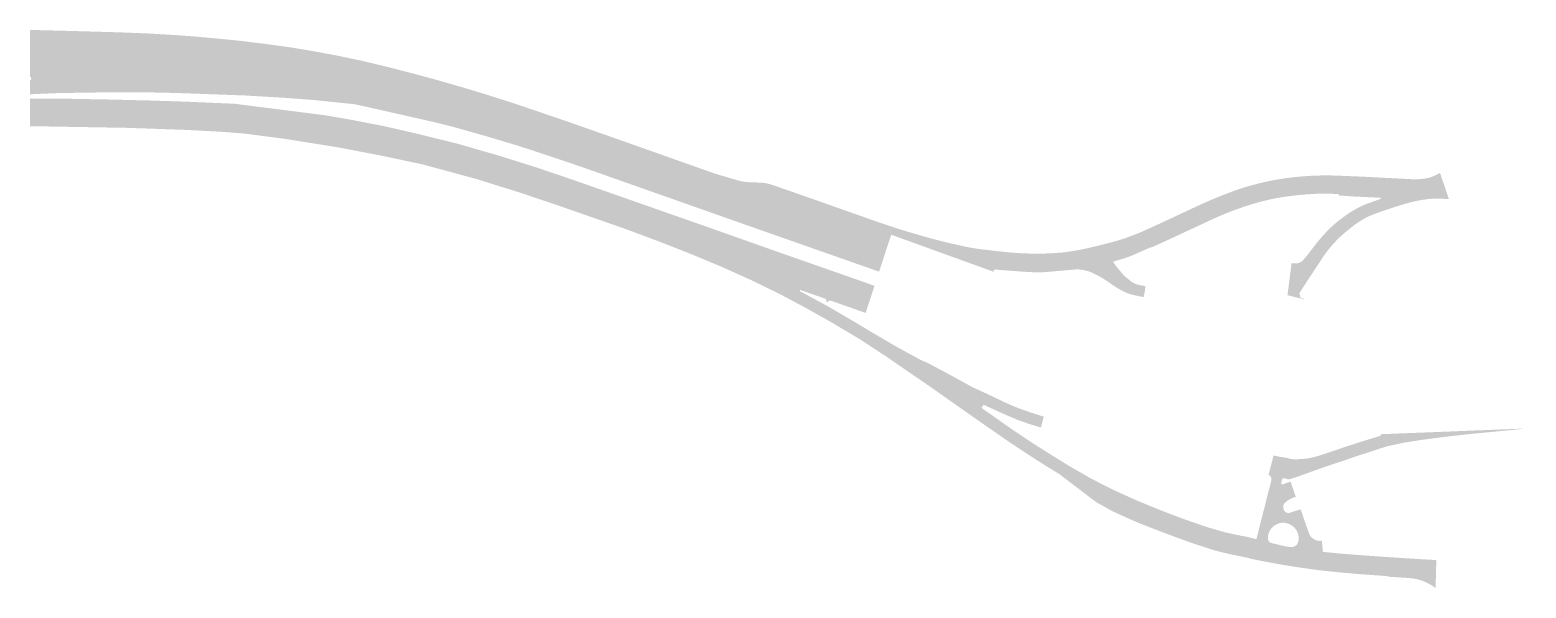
# Model space of a CAD drawing. Header units: inches. Extents: x 96590 to 99385, y 436436 to 441249.
# Drawn here: x 96590 to 97168, y 436436 to 436652 of the extents above.
import ezdxf

# ---------------------------------------------------------------- set-up
doc = ezdxf.new("R2010")
doc.units = ezdxf.units.IN
doc.header["$MEASUREMENT"] = 0

msp = doc.modelspace()

# ---------------------------------------------------------------- hatches: boundary and pattern name
for points in [[(96880.69, 436590.49), (96895.29, 436585.39), (96909.87, 436580.22), (96917.66, 436577.47), (96924.5, 436575.18), (96927.59, 436574.2), (96935.28, 436571.97), (96939.37, 436570.82), (96944.37, 436569.57), (96951.28, 436568), (96954.46, 436567.41), (96957.65, 436566.96), (96963.04, 436566.34), (96966.57, 436565.94), (96969.8, 436565.64), (96973.02, 436565.44), (96975.81, 436565.34), (96978.6, 436565.3), (96981.39, 436565.32), (96984.17, 436565.39), (96986.27, 436565.54), (96988.51, 436565.7), (96990.5, 436565.94), (96992.48, 436566.23), (96994.45, 436566.56), (96996.42, 436566.94), (96998.38, 436567.36), (96999.59, 436567.63), (97000.02, 436567.73), (97006.63, 436569.36), (97009.53, 436570.14), (97012.39, 436571.01), (97014.5, 436571.75), (97014.69, 436571.84), (97016.57, 436572.54), (97018.42, 436573.28), (97020.26, 436574.06), (97022.09, 436574.88), (97026.63, 436576.97), (97031.17, 436579.07), (97036.61, 436581.64), (97039.24, 436582.86), (97042.07, 436584.17), (97045.72, 436585.8), (97049.41, 436587.34), (97055.01, 436589.5), (97056.89, 436590.15), (97058.79, 436590.77), (97060.7, 436591.35), (97062.62, 436591.89), (97064.55, 436592.39), (97066.5, 436592.86), (97068.45, 436593.28), (97070.42, 436593.67), (97072.39, 436594.03), (97074.36, 436594.34), (97076.35, 436594.61), (97078.33, 436594.85), (97080.32, 436595.05), (97082.32, 436595.21), (97084.7, 436595.37), (97087.08, 436595.48), (97089.47, 436595.53), (97091.85, 436595.54), (97094.23, 436595.49), (97098.27, 436595.33), (97101.94, 436595.18), (97104.26, 436595.09), (97114.95, 436594.54), (97125.27, 436594.01), (97125.9, 436594.03), (97126.53, 436594.07), (97127.16, 436594.12), (97127.78, 436594.18), (97128.41, 436594.25), (97129.03, 436594.34), (97129.65, 436594.44), (97130.61, 436594.64), (97131.26, 436594.85), (97131.82, 436595.05), (97132.38, 436595.27), (97132.92, 436595.51), (97133.45, 436595.77), (97133.98, 436596.05), (97134.49, 436596.35), (97134.87, 436596.58), (97138.29, 436586.37), (97137.47, 436586.42), (97136.46, 436586.49), (97135.46, 436586.55), (97134.45, 436586.59), (97133.62, 436586.58), (97132.72, 436586.56), (97131.86, 436586.52), (97131.13, 436586.46), (97130.29, 436586.39), (97128.44, 436586.15), (97126.16, 436585.75), (97123.96, 436585.25), (97120.61, 436584.35), (97117.87, 436583.47), (97114.01, 436582.22), (97111.96, 436581.51), (97109.79, 436580.73), (97107.86, 436579.96), (97106.25, 436579.23), (97104.36, 436578.12), (97102.95, 436577.21), (97101.47, 436576.13), (97099.96, 436574.89), (97098.64, 436573.86), (97097.69, 436573.07), (97096.74, 436572.23), (97096.08, 436571.61), (97095.42, 436570.97), (97094.78, 436570.32), (97094.15, 436569.66), (97093.54, 436568.99), (97092.93, 436568.3), (97092.34, 436567.61), (97091.77, 436566.9), (97091.21, 436566.18), (97090.66, 436565.45), (97090.12, 436564.71), (97086.68, 436559.5), (97080.49, 436550.04), (97080.92, 436548.25), (97081.95, 436547.93), (97082.4, 436547.59), (97081.61, 436547.82), (97075.89, 436549.21), (97077.48, 436561.64), (97078.16, 436561.55), (97078.96, 436561.48), (97079.76, 436561.55), (97080.51, 436561.77), (97081.21, 436562.16), (97081.83, 436562.64), (97082.37, 436563.22), (97082.56, 436563.53), (97082.7, 436563.92), (97082.94, 436563.86), (97087.13, 436569.35), (97089.25, 436571.85), (97090.46, 436573.19), (97091.76, 436574.61), (97093.43, 436576.13), (97094.09, 436576.74), (97096.23, 436578.46), (97098.25, 436579.98), (97100.17, 436581.25), (97102.15, 436582.46), (97104.2, 436583.52), (97105.74, 436584.24), (97111.97, 436586.5), (97111.99, 436586.89), (97101.2, 436587.4), (97100.34, 436587.46), (97095.64, 436587.81), (97095.67, 436588.34), (97092.66, 436588.45), (97089.64, 436588.48), (97086.62, 436588.41), (97083.63, 436588.24), (97080.63, 436587.99), (97079, 436587.81), (97077.62, 436587.66), (97075.46, 436587.37), (97074.64, 436587.25), (97071.7, 436586.76), (97069.49, 436586.33), (97066.36, 436585.59), (97064.2, 436585.01), (97063.44, 436584.8), (97059.61, 436583.61), (97054.85, 436581.95), (97050.92, 436580.36), (97047.05, 436578.67), (97038.27, 436574.59), (97032.28, 436571.8), (97028.52, 436570.05), (97027.02, 436569.38), (97023.85, 436567.94), (97022.51, 436567.53), (97017.56, 436565.36), (97016.92, 436565.06), (97016.28, 436564.78), (97015.63, 436564.51), (97014.98, 436564.25), (97014.33, 436564.01), (97013.67, 436563.77), (97013, 436563.55), (97012.33, 436563.34), (97011.66, 436563.15), (97010.99, 436562.96), (97008.44, 436562.17), (97009.47, 436560.63), (97011.55, 436558.13), (97011.73, 436557.92), (97011.99, 436557.61), (97012.37, 436557.2), (97012.75, 436556.81), (97013.15, 436556.44), (97013.57, 436556.07), (97014.85, 436555.03), (97015.07, 436554.85), (97015.27, 436554.68), (97015.72, 436554.37), (97016.1, 436554.13), (97016.5, 436553.91), (97016.9, 436553.71), (97017.31, 436553.53), (97017.74, 436553.38), (97018.17, 436553.24), (97018.6, 436553.13), (97019.04, 436553.04), (97019.49, 436552.97), (97019.78, 436552.94), (97020.97, 436552.76), (97020.74, 436550.89), (97020.33, 436548.5), (97019.88, 436548.59), (97017.94, 436548.94), (97016.26, 436549.35), (97015.95, 436549.42), (97015.64, 436549.5), (97015.33, 436549.58), (97015.02, 436549.67), (97014.72, 436549.76), (97014.41, 436549.86), (97014.11, 436549.97), (97013.81, 436550.08), (97013.52, 436550.2), (97013.22, 436550.32), (97012.93, 436550.44), (97011.89, 436550.98), (97011.14, 436551.39), (97010.41, 436551.82), (97009.69, 436552.27), (97008.97, 436552.73), (97008.27, 436553.2), (97006.76, 436554.25), (97005.22, 436555.27), (97004.67, 436555.62), (97004.11, 436555.96), (97003.54, 436556.29), (97002.97, 436556.61), (97002.39, 436556.92), (97001.8, 436557.21), (97001.21, 436557.5), (97000.62, 436557.78), (96999.85, 436558.12), (96999.3, 436558.35), (96998.61, 436558.56), (96998.01, 436558.72), (96997.41, 436558.86), (96996.8, 436558.97), (96996.18, 436559.07), (96995.57, 436559.14), (96994.95, 436559.2), (96994.49, 436559.22), (96983.2, 436558.24), (96980.52, 436558.05), (96977.6, 436558.1), (96974.25, 436558.28), (96969.88, 436558.6), (96968.83, 436558.68), (96962.82, 436559.14), (96962.58, 436559.12), (96962.31, 436558.8), (96962.38, 436558.24), (96922.67, 436572.61), (96919.15, 436561.84), (96865.8, 436580.58), (96803.55, 436602.55), (96784.44, 436608.97), (96778.57, 436610.83), (96776.42, 436611.47), (96774.36, 436612.09), (96770.23, 436613.32), (96766.82, 436614.34), (96764.06, 436615.11), (96763.28, 436615.33), (96754.2, 436617.9), (96746.6, 436619.8), (96721.12, 436625.56), (96715.84, 436626.73), (96700.17, 436628.34), (96688.42, 436629.24), (96673.31, 436630.14), (96646.4, 436631.12), (96634.72, 436631.38), (96589.93, 436632.38), (96590.19, 436633.05), (96590, 436633.52), (96589.66, 436633.68), (96589.68, 436650), (96589.68, 436651.81), (96606.06, 436651.39), (96624.52, 436650.86), (96635.46, 436650.42), (96642.63, 436650), (96646.71, 436649.76), (96652.92, 436649.3), (96661.11, 436648.57), (96671.31, 436647.55), (96681.47, 436646.29), (96690.62, 436645.03), (96697.79, 436643.84), (96708.28, 436641.92), (96718.3, 436639.81), (96728.24, 436637.42), (96738.14, 436634.86), (96747.09, 436632.44), (96757.89, 436629.32), (96763.84, 436627.52), (96764.78, 436627.23), (96765.79, 436626.93), (96768.94, 436625.92), (96769.66, 436625.69), (96777.44, 436623.2), (96796.87, 436616.59), (96816.21, 436609.8), (96854.66, 436596.19), (96855.31, 436596), (96862.93, 436593.76), (96863.39, 436593.62), (96863.94, 436593.48), (96864.46, 436593.36), (96864.88, 436593.27), (96865.45, 436593.15), (96866.29, 436593.04), (96866.88, 436592.97), (96869.87, 436592.84), (96871.89, 436592.76), (96872.38, 436592.73), (96872.86, 436592.7), (96873.29, 436592.66), (96873.64, 436592.62), (96874.09, 436592.55), (96874.54, 436592.47), (96875.01, 436592.37), (96875.46, 436592.25), (96875.88, 436592.14), (96876.23, 436592.03), (96877.64, 436591.56), (96880.69, 436590.49)], [(96746.6, 436619.8), (96754.2, 436617.9), (96763.28, 436615.33), (96764.06, 436615.11), (96766.82, 436614.34), (96770.23, 436613.32), (96774.36, 436612.09), (96776.42, 436611.47), (96778.57, 436610.83), (96784.44, 436608.97), (96803.55, 436602.55), (96865.8, 436580.58), (96919.15, 436561.84), (96918, 436558.32), (96864.57, 436577.09), (96802.34, 436599.05), (96783.3, 436605.45), (96777.49, 436607.29), (96776.79, 436607.5), (96776.08, 436607.71), (96771.94, 436608.95), (96771.2, 436609.17), (96765.76, 436610.8), (96763.04, 436611.56), (96753.25, 436614.33), (96745.74, 436616.2), (96720.31, 436621.95), (96715.25, 436623.07), (96699.84, 436624.65), (96688.17, 436625.55), (96673.13, 436626.44), (96646.29, 436627.42), (96634.68, 436627.68), (96621.72, 436627.71), (96601.86, 436627.4), (96600.35, 436627.38), (96589.65, 436626.91), (96589.65, 436627.61), (96589.66, 436632.39), (96634.72, 436631.38), (96646.4, 436631.12), (96673.31, 436630.14), (96688.42, 436629.24), (96700.17, 436628.34), (96715.84, 436626.73), (96721.12, 436625.56), (96746.6, 436619.8)]]:
    msp.add_hatch(color=256).paths.add_polyline_path(points, flags=0)
h = msp.add_hatch(color=256)
h.paths.add_polyline_path([(97074.25, 436467.34), (97074.41, 436466.41), (97074.51, 436466.15), (97074.61, 436465.95), (97074.73, 436465.76), (97074.88, 436465.6), (97075.04, 436465.44), (97075.22, 436465.31), (97075.41, 436465.21), (97075.62, 436465.12), (97075.83, 436465.06), (97076.05, 436465.02), (97076.27, 436465.01), (97076.49, 436465.03), (97076.72, 436465.07), (97080.98, 436466.44), (97083.27, 436459.79), (97084.01, 436457.71), (97084.11, 436457.34), (97084.22, 436457.06), (97084.32, 436456.85), (97084.42, 436456.64), (97084.54, 436456.44), (97084.67, 436456.25), (97084.8, 436456.06), (97084.94, 436455.88), (97085.1, 436455.71), (97085.26, 436455.54), (97085.43, 436455.39), (97085.61, 436455.24), (97085.79, 436455.1), (97085.98, 436454.97), (97086.18, 436454.85), (97086.38, 436454.74), (97086.59, 436454.64), (97086.8, 436454.55), (97087.02, 436454.47), (97087.24, 436454.4), (97087.46, 436454.34), (97087.69, 436454.3), (97087.92, 436454.26), (97088.15, 436454.24), (97088.38, 436454.23), (97088.61, 436454.23), (97088.86, 436454.24), (97089.22, 436454.28), (97089.52, 436450.36), (97089.53, 436450.18), (97089.53, 436450.18), (97089.53, 436450.18), (97089.53, 436450.17), (97089.53, 436450.17), (97089.53, 436450.16), (97089.53, 436450.16), (97089.53, 436450.16), (97089.53, 436450.15), (97089.53, 436450.15), (97089.53, 436450.14), (97089.53, 436450.14), (97089.53, 436450.14), (97089.53, 436450.13), (97089.53, 436450.13), (97089.54, 436450.12), (97089.55, 436450.09), (97089.55, 436450.08), (97089.56, 436450.08), (97089.56, 436450.07), (97089.56, 436450.07), (97089.56, 436450.07), (97089.56, 436450.06), (97089.57, 436450.06), (97089.57, 436450.06), (97089.57, 436450.05), (97089.57, 436450.05), (97089.64, 436449.96), (97089.75, 436449.95), (97093.64, 436449.58), (97097.6, 436449.2), (97104.82, 436448.65), (97115.26, 436447.91), (97125.27, 436447.27), (97126.76, 436447.18), (97133.45, 436446.79), (97133.16, 436435.97), (97132.86, 436436.19), (97132.55, 436436.41), (97132.24, 436436.63), (97131.92, 436436.83), (97131.61, 436437.04), (97131.28, 436437.23), (97130.96, 436437.42), (97130.33, 436437.76), (97130.03, 436437.92), (97129.73, 436438.07), (97129.42, 436438.21), (97129.11, 436438.34), (97128.8, 436438.48), (97128.49, 436438.6), (97128.17, 436438.72), (97127.85, 436438.84), (97127.53, 436438.94), (97127.21, 436439.05), (97126.89, 436439.14), (97126.56, 436439.23), (97126.24, 436439.32), (97125.91, 436439.4), (97125.58, 436439.47), (97125.25, 436439.54), (97124.92, 436439.6), (97124.59, 436439.66), (97121.57, 436439.94), (97114.57, 436440.37), (97114.59, 436440.59), (97103.23, 436441.39), (97096.43, 436442), (97089.9, 436442.67), (97086.2, 436443.13), (97080.24, 436443.97), (97073.83, 436444.98), (97070.68, 436445.56), (97067.72, 436446.1), (97062.33, 436447.17), (97059.97, 436447.8), (97052.94, 436449.23), (97047.39, 436450.62), (97037.93, 436453.73), (97027.94, 436457.43), (97024.63, 436458.71), (97017.78, 436461.37), (97008.38, 436465.61), (97002.21, 436469.03), (97000.02, 436470.62), (96996.32, 436473.46), (96987.75, 436479.99), (96981.56, 436483.81), (96976.01, 436487.36), (96968.43, 436492.37), (96956.05, 436500.96), (96937.13, 436514.26), (96931.87, 436517.86), (96920.33, 436525.79), (96910.67, 436532.1), (96909.63, 436532.73), (96900.34, 436538.28), (96890.57, 436543.8), (96885.21, 436546.67), (96879.81, 436549.57), (96868.86, 436554.9), (96857.14, 436560.2), (96845.38, 436565.09), (96832.64, 436570.09), (96819.92, 436574.84), (96793.05, 436584.21), (96784.83, 436586.97), (96784.12, 436587.21), (96779.9, 436588.63), (96779.15, 436588.89), (96778.83, 436588.99), (96762.17, 436594.19), (96758.39, 436595.21), (96741.44, 436599.81), (96725.65, 436603.17), (96708.55, 436606.44), (96687.68, 436609.76), (96672.62, 436611.72), (96663.49, 436612.43), (96649.65, 436613.16), (96627.24, 436613.94), (96591.07, 436614.56), (96589.71, 436614.54), (96589.65, 436625.29), (96605.19, 436625.17), (96619.66, 436624.91), (96636.35, 436624.51), (96650.21, 436624.05), (96668.73, 436623.26), (96703.67, 436618.82), (96714.74, 436616.9), (96726.5, 436614.61), (96740.79, 436611.33), (96755.51, 436607.66), (96761.44, 436605.94), (96771.41, 436603.05), (96773.9, 436602.27), (96774.65, 436602.03), (96778.82, 436600.72), (96779.53, 436600.5), (96785.58, 436598.6), (96799.37, 436593.93), (96851.23, 436575.74), (96879.2, 436565.84), (96911.72, 436554.45), (96916.21, 436552.85), (96912.78, 436542.37), (96899.37, 436547.09), (96898.96, 436547.16), (96898.6, 436547.07), (96898.26, 436546.82), (96898.03, 436546.52), (96897.62, 436546.65), (96897.67, 436547.06), (96897.56, 436547.41), (96897.36, 436547.71), (96897, 436547.93), (96887.48, 436551.26), (96887.38, 436550.73), (96888.2, 436550.34), (96898.32, 436544.84), (96906.82, 436539.89), (96911.13, 436537.32), (96915.16, 436534.9), (96924.58, 436529.38), (96934.03, 436524.2), (96936.64, 436523.09), (96944.07, 436519.16), (96954.07, 436513.65), (96959.33, 436511.26), (96964.98, 436508.58), (96967.18, 436507.51), (96970.22, 436506.2), (96973.1, 436505.09), (96976.36, 436503.96), (96979.3, 436502.99), (96981.67, 436502.28), (96980.56, 436498.06), (96975.77, 436499.51), (96971.63, 436500.99), (96967.19, 436502.84), (96958.64, 436506.74), (96958.28, 436506.74), (96957.59, 436505.64), (96961.64, 436502.81), (96969.23, 436497.45), (96977.14, 436492.16), (96983.27, 436488.27), (96991.83, 436482.99), (96997.6, 436479.67), (96999.99, 436478.29), (97000.02, 436478.27), (97003.83, 436476.35), (97008.96, 436473.76), (97018.18, 436469.6), (97025.56, 436466.59), (97026.83, 436466.07), (97035.67, 436462.7), (97044.93, 436459.49), (97051.84, 436457.5), (97057.94, 436456.21), (97059.92, 436455.85), (97063.88, 436454.87), (97066, 436463.26), (97069.64, 436477.6), (97069.67, 436477.8), (97069.68, 436478.04), (97069.66, 436478.27), (97069.62, 436478.51), (97069.53, 436478.76), (97069.42, 436478.99), (97069.28, 436479.19), (97069.13, 436479.37), (97068.96, 436479.53), (97068.77, 436479.67), (97068.56, 436479.78), (97069.17, 436482.06), (97069.64, 436483.81), (97070.51, 436487.22), (97070.52, 436487.25), (97072.98, 436486.7), (97075.8, 436486.31), (97075.95, 436486.24), (97076.2, 436486.15), (97076.51, 436486.05), (97076.83, 436485.97), (97077.15, 436485.9), (97077.47, 436485.86), (97077.79, 436485.82), (97078.11, 436485.81), (97078.33, 436485.81), (97078.94, 436485.8), (97079.44, 436485.8), (97079.95, 436485.8), (97080.45, 436485.82), (97080.95, 436485.84), (97081.45, 436485.87), (97081.96, 436485.91), (97082.46, 436485.96), (97082.96, 436486.02), (97083.45, 436486.08), (97083.95, 436486.16), (97084.45, 436486.25), (97084.94, 436486.34), (97085.43, 436486.44), (97085.92, 436486.55), (97086.41, 436486.67), (97086.9, 436486.8), (97087.38, 436486.94), (97087.86, 436487.09), (97088.34, 436487.24), (97094.02, 436489.13), (97097.84, 436490.44), (97103.56, 436492.31), (97111.71, 436494.82), (97111.87, 436494.9), (97111.86, 436495.46), (97138.03, 436496.49), (97138.21, 436496.5), (97138.35, 436496.5), (97140.52, 436496.59), (97142.92, 436496.68), (97144.48, 436496.75), (97152.09, 436497.05), (97153.42, 436497.1), (97161.05, 436497.4), (97162.58, 436497.46), (97165.04, 436497.56), (97167.15, 436497.64), (97167.38, 436497.65), (97168.15, 436497.68), (97167.49, 436497.61), (97167.34, 436497.6), (97167.15, 436497.58), (97165.03, 436497.36), (97162.56, 436497.1), (97161.68, 436497.01), (97161.22, 436496.96), (97153.37, 436496.21), (97152.04, 436496.08), (97145.74, 436495.48), (97144.41, 436495.33), (97143.73, 436495.25), (97142.84, 436495.15), (97140.44, 436494.87), (97138.26, 436494.63), (97138.11, 436494.61), (97136.71, 436494.45), (97127.45, 436493.23), (97121.05, 436492.22), (97114.58, 436490.83), (97111.01, 436489.73), (97103.19, 436487.14), (97090.76, 436482.98), (97080.48, 436479.29), (97076.82, 436478.09), (97076.8, 436478.08), (97076.77, 436478.07), (97076.74, 436478.06), (97076.71, 436478.06), (97076.68, 436478.05), (97076.65, 436478.04), (97076.62, 436478.04), (97076.59, 436478.03), (97076.56, 436478.03), (97076.54, 436478.02), (97076.51, 436478.02), (97076.48, 436478.02), (97076.45, 436478.01), (97076.42, 436478.01), (97076.39, 436478.01), (97076.36, 436478.01), (97076.33, 436478.01), (97076.3, 436478.01), (97076.27, 436478.01), (97076.24, 436478.01), (97076.21, 436478.01), (97076.18, 436478.01), (97076.15, 436478.02), (97076.12, 436478.02), (97076.09, 436478.02), (97076.06, 436478.03), (97076.03, 436478.03), (97076.01, 436478.04), (97075.98, 436478.04), (97075.95, 436478.05), (97075.92, 436478.05), (97075.89, 436478.06), (97075.86, 436478.07), (97075.83, 436478.07), (97075.8, 436478.08), (97075.78, 436478.09), (97075.75, 436478.1), (97075.72, 436478.11), (97075.69, 436478.12), (97075.66, 436478.13), (97075.61, 436478.16), (97075.5, 436478.22), (97075.29, 436478.3), (97075.06, 436478.37), (97074.82, 436478.4), (97074.58, 436478.41), (97074.34, 436478.39), (97074.29, 436478.38), (97074.28, 436478.38), (97074.13, 436478.34), (97073.94, 436478.2), (97073.81, 436478.01), (97073.49, 436476.73), (97073.48, 436476.7), (97073.48, 436476.69), (97073.48, 436476.68), (97073.46, 436476.61), (97073.48, 436476.41), (97073.61, 436476.21), (97073.8, 436476.09), (97074.03, 436476.07), (97077.09, 436477.14), (97079.11, 436471.29), (97077.99, 436470.88), (97077.79, 436470.81), (97077.52, 436470.7), (97077.26, 436470.57), (97077, 436470.44), (97076.74, 436470.3), (97076.5, 436470.16), (97076.25, 436470), (97076.01, 436469.83), (97075.78, 436469.66), (97075.56, 436469.48), (97075.34, 436469.29), (97075.13, 436469.09), (97074.92, 436468.89), (97074.7, 436468.65), (97074.58, 436468.51), (97074.45, 436468.29), (97074.35, 436468.07), (97074.28, 436467.83), (97074.25, 436467.59), (97074.25, 436467.34)], flags=0)
h.paths.add_polyline_path([(97076.04, 436460.91), (97075.71, 436461.02), (97075.49, 436461.07), (97075.22, 436461.13), (97074.95, 436461.18), (97074.68, 436461.21), (97074.41, 436461.22), (97074.13, 436461.23), (97073.86, 436461.22), (97073.59, 436461.19), (97073.32, 436461.15), (97073.05, 436461.1), (97072.78, 436461.04), (97072.52, 436460.96), (97072.26, 436460.87), (97072, 436460.76), (97071.73, 436460.64), (97071.45, 436460.5), (97071.18, 436460.35), (97070.92, 436460.18), (97070.67, 436460), (97070.43, 436459.81), (97070.2, 436459.6), (97069.98, 436459.39), (97069.77, 436459.16), (97069.57, 436458.92), (97069.39, 436458.67), (97069.22, 436458.42), (97069.06, 436458.16), (97068.92, 436457.9), (97068.8, 436457.63), (97068.69, 436457.36), (97068.6, 436457.08), (97068.52, 436456.8), (97068.45, 436456.52), (97068.4, 436456.23), (97068.37, 436455.94), (97068.35, 436455.65), (97068.34, 436455.36), (97068.35, 436455.08), (97068.36, 436454.98), (97068.37, 436454.85), (97068.41, 436454.62), (97068.49, 436454.4), (97068.6, 436454.18), (97068.74, 436453.99), (97068.9, 436453.82), (97069.08, 436453.67), (97069.28, 436453.54), (97069.5, 436453.44), (97073.69, 436452.42), (97074.36, 436452.28), (97075.02, 436452.14), (97075.69, 436452.03), (97076.36, 436451.92), (97077.09, 436451.83), (97077.24, 436451.82), (97077.5, 436451.82), (97077.76, 436451.85), (97078.02, 436451.9), (97078.27, 436451.97), (97078.52, 436452.06), (97078.76, 436452.17), (97078.98, 436452.3), (97079.2, 436452.45), (97079.39, 436452.61), (97079.51, 436452.75), (97079.65, 436452.93), (97079.76, 436453.12), (97079.86, 436453.31), (97079.95, 436453.52), (97080.01, 436453.73), (97080.06, 436453.95), (97080.08, 436454.05), (97080.13, 436454.3), (97080.17, 436454.59), (97080.2, 436454.89), (97080.21, 436455.19), (97080.21, 436455.49), (97080.19, 436455.78), (97080.16, 436456.08), (97080.11, 436456.38), (97080.05, 436456.67), (97079.97, 436456.96), (97079.88, 436457.24), (97079.77, 436457.52), (97079.65, 436457.79), (97079.51, 436458.06), (97079.38, 436458.29), (97079.25, 436458.49), (97079.07, 436458.75), (97078.87, 436458.99), (97078.66, 436459.23), (97078.44, 436459.46), (97078.21, 436459.67), (97077.97, 436459.87), (97077.72, 436460.06), (97077.46, 436460.24), (97077.19, 436460.4), (97076.91, 436460.55), (97076.63, 436460.69), (97076.34, 436460.81), (97076.04, 436460.91)], flags=0)

doc.saveas('drawing.dxf')
